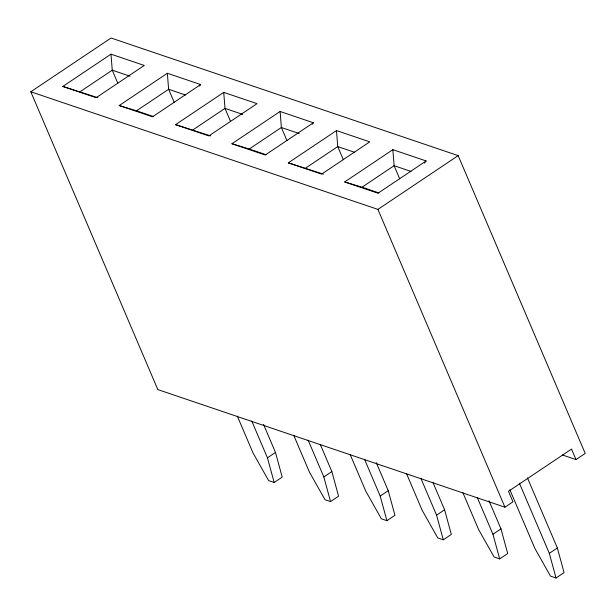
<?xml version="1.0" encoding="UTF-8"?>
<svg xmlns="http://www.w3.org/2000/svg" width="616" height="616" viewBox="0 0 616 616"><rect width="100%" height="100%" fill="white"/><g stroke="black" fill="none" stroke-linecap="round" stroke-linejoin="round"><path stroke-width="0.92" d="M199.499 85.994L200.654 84.554L167.359 73.273L119.204 105.536L152.499 116.817L200.654 84.554M312.243 124.201L313.398 122.761L280.111 111.481L231.947 143.736L265.242 155.016L313.398 122.761M424.409 163.125L426.141 160.961L392.854 149.68L344.69 181.943L377.985 193.224L426.141 160.961M576.014 459.582L571.533 449.072L508.477 491.306L512.966 501.824L504.935 507.199L157.827 389.582L30.8 91.769L111.065 38.007L458.173 155.625L585.2 453.43L576.014 459.582L562.346 454.955M62.832 86.433L110.988 54.169L144.283 65.45L96.119 97.713L62.832 86.433L97.898 97.713M80.142 91.699L112.251 70.186L130.007 76.207M119.204 105.536L136.513 110.795L168.622 89.289L185.485 95.003M175.575 124.64L223.731 92.377L257.026 103.657L208.87 135.92L175.575 124.64L210.641 135.913M192.885 129.899L224.994 108.393L242.75 114.407M231.947 143.736L249.257 149.003L281.366 127.497L299.122 133.51M288.319 162.84L336.482 130.577L369.769 141.857L321.614 174.12L288.319 162.84L323.385 174.12M305.636 168.099L337.737 146.593L354.608 152.314M344.69 181.943L362.008 187.202L394.109 165.696L410.98 171.41M30.8 91.769L377.908 209.394L458.173 155.625M275.483 452.46L282.205 477.107L274.174 482.49L267.46 457.842L275.483 452.46L263.517 424.393M331.855 471.563L338.577 496.211L330.546 501.586L323.831 476.938L331.855 471.563L320.258 444.375M388.234 490.667L394.948 515.315L386.917 520.689L380.203 496.042L388.234 490.667L376.26 462.601M444.606 509.771L451.32 534.418L443.289 539.793L436.575 515.145L444.606 509.771L433.002 482.574M500.977 528.867L507.692 553.514L499.668 558.897L492.946 534.249L500.977 528.867L489.004 500.8M557.349 547.971L564.063 572.618L556.04 577.993L549.318 553.345L557.349 547.971L527.419 477.8M136.513 110.795L153.384 116.516M249.257 149.003L266.127 154.716M362.008 187.202L378.871 192.916M274.174 482.49L268.63 480.603L253.037 452.952L237.322 416.116M330.546 501.586L325.002 499.707L309.409 472.056L293.693 435.212M386.917 520.689L381.373 518.811L365.781 491.152L350.065 454.315M443.289 539.793L437.745 537.914L422.153 510.256L406.437 473.419M499.668 558.897L494.117 557.01L478.524 529.36L462.808 492.515M556.04 577.993L550.488 576.114L534.896 548.463L509.832 489.689M399.715 178.833L394.109 165.696L392.854 149.68M519.388 483.175L549.318 553.345M377.908 209.394L504.935 507.199M343.343 159.737L337.737 146.593L336.482 130.577M477.238 497.405L492.946 534.249M286.971 140.633L281.366 127.497L280.111 111.481M420.867 478.309L436.575 515.145M230.6 121.529L224.994 108.393L223.731 92.377M364.487 459.205L380.203 496.042M174.228 102.425L168.622 89.289L167.359 73.273M308.115 440.101L323.831 476.938M117.849 83.329L112.251 70.186L110.988 54.169M251.744 420.998L267.46 457.842"/></g></svg>
